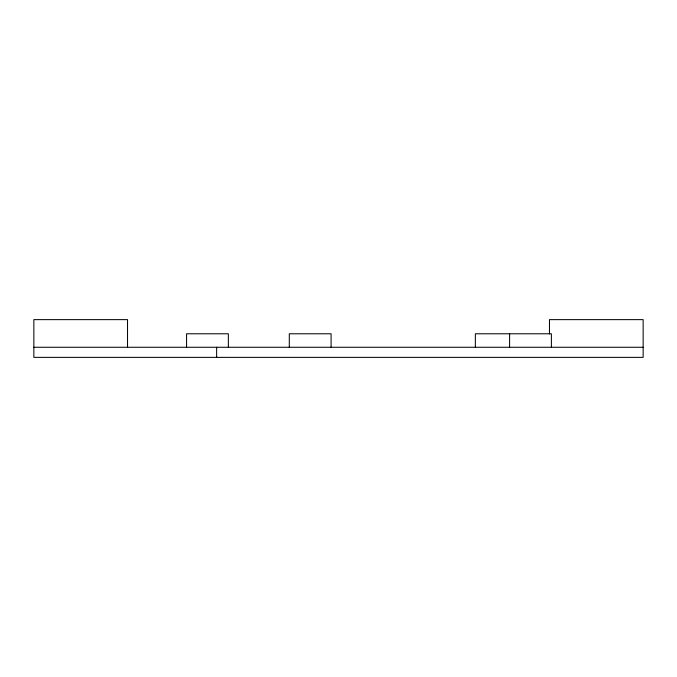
<?xml version="1.0" encoding="UTF-8"?>
<svg xmlns="http://www.w3.org/2000/svg" width="677" height="677" viewBox="0 0 677 677"><rect width="100%" height="100%" fill="white"/><g stroke="black" fill="none" stroke-linecap="round" stroke-linejoin="round"><path stroke-width="1.02" d="M33.85 347.267L643.15 347.267M551.391 347.267L551.391 333.778L475.356 333.778L475.356 347.267M549.47 333.956L549.47 319.629L643.15 319.629L643.15 357.371L33.85 357.371L33.85 319.629L127.53 319.629L127.53 347.267M509.595 333.778L509.595 347.267M331.087 347.267L331.087 333.778L289.299 333.778L289.299 347.267M228.352 347.267L228.352 333.778L186.564 333.778L186.564 347.267M216.648 347.267L216.648 357.371"/></g></svg>
